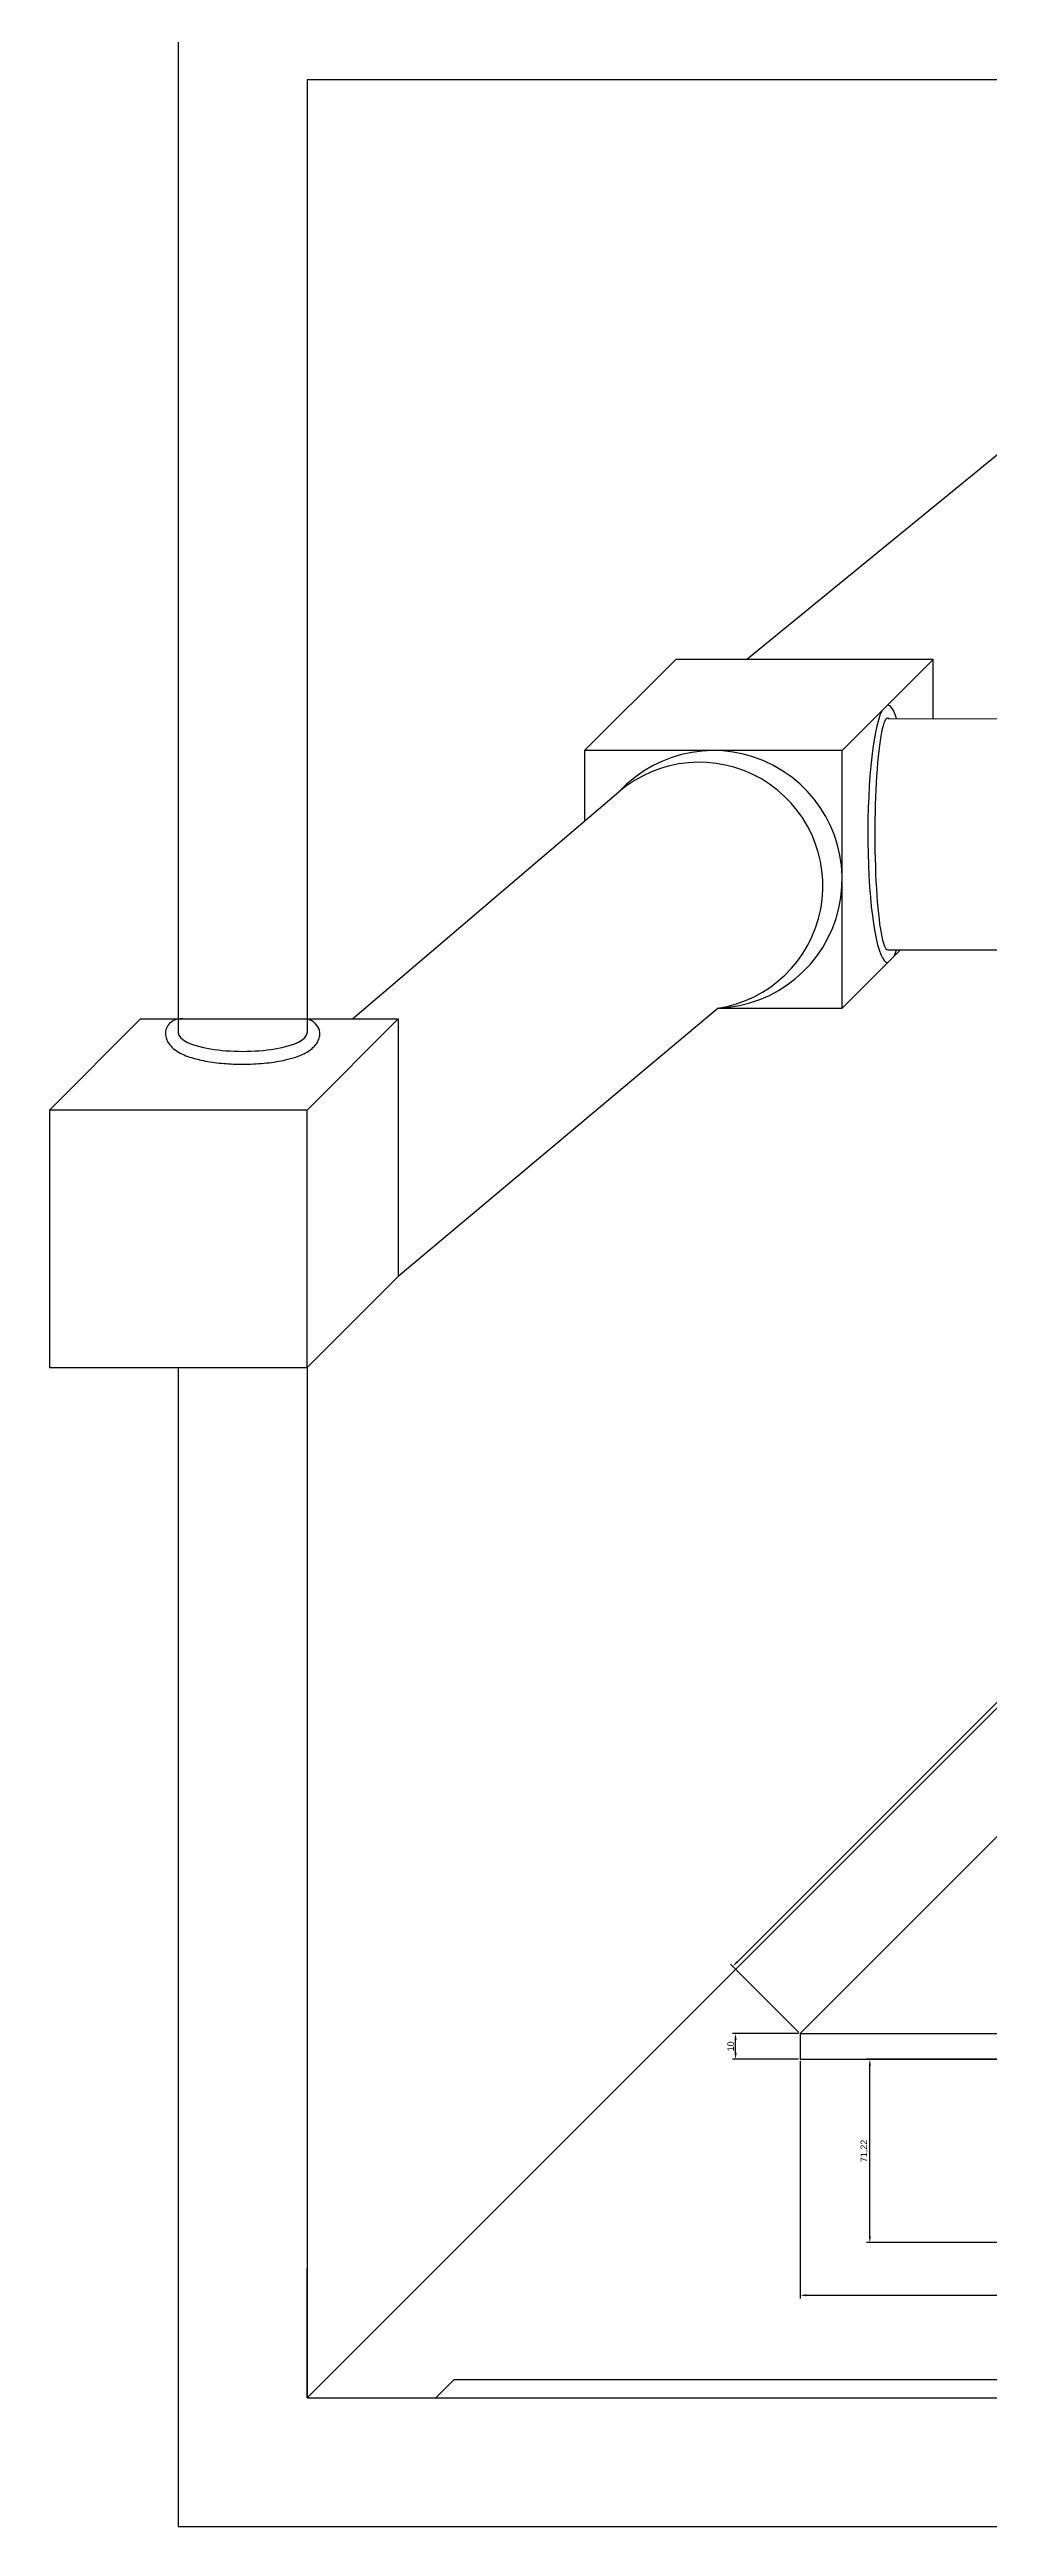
# Model space of a CAD drawing. Header units: millimetres. Extents: x 2208 to 8402, y 1291 to 9059.
# Drawn here: x 5507 to 5872, y 6080 to 7042 of the extents above; entities that cross this region are included whole.
import ezdxf

# ---------------------------------------------------------------- set-up
doc = ezdxf.new("R2010")
doc.units = ezdxf.units.MM
doc.layers.add('BASE', color=5, linetype='Continuous')
doc.layers.add('HOT PLATE', color=130, linetype='Continuous')
doc.layers.add('MOVING MOTOR', color=7, linetype='Continuous', true_color=0xfbe200)
doc.styles.get("Standard").update_dxf_attribs({"font": 'arial.ttf'})
doc.dimstyles.new('ISO-25', dxfattribs={"dimtxt": 2.5, "dimasz": 2.5, "dimexe": 1.25, "dimexo": 0.625, "dimtad": 1, "dimtxsty": 'Standard', "dimcen": 2.5, "dimadec": 0, "dimazin": 0, "dimtfac": 1, "dimtmove": 0, "dimatfit": 3, "dimfxl": 1, "dimarcsym": 0})

# ---------------------------------------------------------------- blocks, each defined once
blk = doc.blocks.new('*D27')
at = {"color": 0, "lineweight": -2, "transparency": 16777216}
for p, q in [((5877.88, 6261.83), (5824.36, 6261.83)), ((5825.61, 6193.11), (5825.61, 6259.33)), ((5877.88, 6190.61), (5824.36, 6190.61))]:
    blk.add_line(p, q, dxfattribs=at)
at = {"color": 0, "transparency": 16777216}
for points in [[(5825.19, 6259.33), (5826.02, 6259.33), (5825.61, 6261.83)], [(5825.19, 6193.11), (5826.02, 6193.11), (5825.61, 6190.61)]]:
    blk.add_solid(points, dxfattribs=at)
at = {"layer": 'Defpoints', "color": 0, "transparency": 16777216}
for p in [(5825.61, 6261.83), (5878.51, 6261.83), (5878.51, 6190.61)]:
    blk.add_point(p, dxfattribs=at)
at = {"color": 0, "transparency": 16777216, "insert": (5823.48, 6226.22), "char_height": 2.5, "attachment_point": 5, "rotation": 90}
blk.add_mtext('71,22', dxfattribs=at)
blk = doc.blocks.new('*D28')
at = {"color": 0, "lineweight": -2, "transparency": 16777216}
for p, q in [((5798.51, 6261.21), (5798.51, 6168.94)), ((6303.51, 6261.21), (6303.51, 6168.94)), ((5801.01, 6170.19), (6301.01, 6170.19))]:
    blk.add_line(p, q, dxfattribs=at)
at = {"color": 0, "transparency": 16777216}
for points in [[(5801.01, 6170.61), (5801.01, 6169.77), (5798.51, 6170.19)], [(6301.01, 6170.61), (6301.01, 6169.77), (6303.51, 6170.19)]]:
    blk.add_solid(points, dxfattribs=at)
at = {"layer": 'Defpoints', "color": 0, "transparency": 16777216}
for p in [(5798.51, 6261.83), (6303.51, 6261.83), (6303.51, 6170.19)]:
    blk.add_point(p, dxfattribs=at)
at = {"color": 0, "transparency": 16777216, "insert": (6051.01, 6172.09), "char_height": 2.5, "attachment_point": 5}
blk.add_mtext('505', dxfattribs=at)
blk = doc.blocks.new('*D29')
at = {"color": 0, "lineweight": -2, "transparency": 16777216}
for p, q in [((5797.88, 6271.83), (5772.22, 6271.83)), ((5797.88, 6261.83), (5772.22, 6261.83)), ((5773.47, 6264.33), (5773.47, 6269.33))]:
    blk.add_line(p, q, dxfattribs=at)
at = {"color": 0, "transparency": 16777216}
for points in [[(5773.05, 6269.33), (5773.88, 6269.33), (5773.47, 6271.83)], [(5773.05, 6264.33), (5773.88, 6264.33), (5773.47, 6261.83)]]:
    blk.add_solid(points, dxfattribs=at)
at = {"layer": 'Defpoints', "color": 0, "transparency": 16777216}
for p in [(5773.47, 6271.83), (5798.51, 6271.83), (5798.51, 6261.83)]:
    blk.add_point(p, dxfattribs=at)
at = {"color": 0, "transparency": 16777216, "insert": (5771.57, 6266.83), "char_height": 2.5, "attachment_point": 5, "rotation": 90}
blk.add_mtext('10', dxfattribs=at)
blk = doc.blocks.new('*D30')
at = {"color": 0, "lineweight": -2, "transparency": 16777216}
for p, q in [((5774.18, 6299.7), (6124.2, 6649.71)), ((6151.62, 6625.83), (6125.08, 6652.37)), ((5798.07, 6272.28), (5771.53, 6298.81))]:
    blk.add_line(p, q, dxfattribs=at)
at = {"color": 0, "transparency": 16777216}
for points in [[(6123.9, 6650.01), (6124.49, 6649.42), (6125.97, 6651.48)], [(5773.89, 6299.99), (5774.48, 6299.4), (5772.41, 6297.93)]]:
    blk.add_solid(points, dxfattribs=at)
at = {"layer": 'Defpoints', "color": 0, "transparency": 16777216}
for p in [(6125.97, 6651.48), (6152.06, 6625.39), (5798.51, 6271.83)]:
    blk.add_point(p, dxfattribs=at)
at = {"color": 0, "transparency": 16777216, "insert": (5947.85, 6476.05), "char_height": 2.5, "attachment_point": 5, "rotation": 45}
blk.add_mtext('500', dxfattribs=at)

msp = doc.modelspace()

# ---------------------------------------------------------------- linework, layer by layer
at = {"layer": 'BASE'}
for p, q in [((5607.087, 6130.412), (5960.641, 6483.966)), ((5607.087, 6130.412), (5607.087, 6180.412)), ((5657.087, 6130.412), (5664.158, 6137.483)), ((5664.158, 6137.483), (6507.087, 6137.483)), ((5607.087, 6130.412), (5657.087, 6130.412))]:
    msp.add_line(p, q, dxfattribs=at)
for points in [[(6557.087, 6562.369), (6557.087, 7080.412), (5557.087, 7080.412), (5557.087, 6660.412)], [(6507.087, 6660.742), (6507.087, 7030.412), (5607.087, 7030.412), (5607.087, 6660.412)], [(5557.087, 6530.412), (5557.087, 6080.412), (6557.087, 6080.412), (6557.087, 6450.412)], [(5607.087, 6530.412), (5607.087, 6130.412), (6507.087, 6130.412), (6507.087, 6450.412)]]:
    msp.add_lwpolyline(points, dxfattribs=at)
at = {"layer": 'HOT PLATE'}
for p, q in [((5798.508, 6271.834), (6010.641, 6483.966)), ((5798.508, 6271.834), (6298.508, 6271.834)), ((5798.508, 6271.834), (5798.508, 6261.834)), ((5798.508, 6261.834), (6303.508, 6261.834)), ((5798.508, 6261.834), (5798.508, 6261.834))]:
    msp.add_line(p, q, dxfattribs=at)
at = {"layer": 'MOVING MOTOR'}
for p, q in [((5777.688, 6805.313), (5930.641, 6930.423)), ((5714.873, 6769.958), (5750.228, 6805.313)), ((5850.228, 6805.313), (5750.228, 6805.313)), ((5814.873, 6769.958), (5850.228, 6805.313)), ((5850.228, 6782.379), (5850.228, 6805.313)), ((5832.627, 6782.384), (6167.124, 6782.291)), ((5714.873, 6769.958), (5714.873, 6742.581)), ((5814.873, 6769.958), (5714.873, 6769.958)), ((5814.873, 6669.958), (5814.873, 6769.958)), ((5624.765, 6665.768), (5728.189, 6753.933)), ((5814.873, 6669.958), (5837.551, 6692.636)), ((5832.551, 6692.636), (6167.124, 6692.636)), ((5507.087, 6630.412), (5542.442, 6665.768)), ((5542.442, 6665.768), (5642.442, 6665.768)), ((5607.087, 6630.412), (5642.442, 6665.768)), ((5766.718, 6669.992), (5642.442, 6565.768)), ((5642.442, 6665.768), (5642.442, 6565.768)), ((5766.495, 6669.958), (5814.873, 6669.958)), ((5507.087, 6630.412), (5507.087, 6530.412)), ((5607.087, 6630.412), (5507.087, 6630.412)), ((5607.087, 6530.412), (5607.087, 6630.412)), ((5642.442, 6565.768), (5607.087, 6530.412)), ((5507.087, 6530.412), (5607.087, 6530.412))]:
    msp.add_line(p, q, dxfattribs=at)
for centre, radius, start, end in [((5764.873, 6719.958), 50, 272.114822, 137.19563), ((5759.379, 6717.436), 48.009, 278.523046, 130.517411), ((5557.945, 6659.955), 5.876, 81.600665, 175.531283), ((5605.673, 6659.436), 6.488, 8.656054, 77.413328)]:
    msp.add_arc(centre, radius, start, end, dxfattribs=at)
for centre, major_axis, ratio, start_param, end_param in [((5832.551, 6737.636), (0, 50), 0.1544473, 6.5896583, 9.424778), ((5832.551, 6737.636), (0, 45), 0.1111111, 6.1773285, 9.424778), ((5832.551, 6737.636), (0, 50), 0.1544473, 5.8206988, 6.2831853), ((5832.551, 6737.636), (0, 50), 0.1544473, 3.4480657, 3.5926195), ((5582.087, 6660.412), (-25, 0), 0.2885524, 0, 3.1415927)]:
    msp.add_ellipse(centre, major_axis=major_axis, ratio=ratio, start_param=start_param, end_param=end_param, dxfattribs=at)
msp.add_open_spline([(5552.087, 6660.412), (5552.087, 6659.754), (5552.182, 6659.096), (5552.524, 6657.874), (5552.768, 6657.309), (5553.339, 6656.295), (5553.665, 6655.844), (5554.357, 6655.034), (5554.723, 6654.674), (5555.829, 6653.718), (5556.604, 6653.203), (5558.249, 6652.282), (5559.121, 6651.879), (5560.977, 6651.145), (5561.96, 6650.815), (5564.949, 6649.95), (5567.097, 6649.491), (5571.685, 6648.773), (5574.125, 6648.515), (5579.136, 6648.21), (5581.706, 6648.164), (5587.017, 6648.29), (5589.752, 6648.481), (5594.938, 6649.108), (5597.387, 6649.542), (5601.045, 6650.451), (5602.384, 6650.856), (5604.66, 6651.707), (5605.628, 6652.134), (5607.263, 6653.02), (5607.953, 6653.455), (5609.141, 6654.382), (5609.652, 6654.848), (5610.515, 6655.846), (5610.878, 6656.351), (5611.5, 6657.504), (5611.757, 6658.153), (5612.027, 6659.356), (5612.087, 6659.884), (5612.087, 6660.412)], degree=3, knots=[0, 0, 0, 0, 0.0805346, 0.0805346, 0.1610693, 0.1610693, 0.2416039, 0.2416039, 0.3221386, 0.3221386, 0.4761397, 0.4761397, 0.6301408, 0.6301408, 0.7841419, 0.7841419, 1.0736637, 1.0736637, 1.3631856, 1.3631856, 1.6527075, 1.6527075, 1.9674194, 1.9674194, 2.2821313, 2.2821313, 2.4841462, 2.4841462, 2.6522218, 2.6522218, 2.7871668, 2.7871668, 2.8971815, 2.8971815, 2.9870993, 2.9870993, 3.0770171, 3.0770171, 3.1415927, 3.1415927, 3.1415927, 3.1415927], dxfattribs=at)

# ---------------------------------------------------------------- dimensions: what is measured, and where the dimension line sits
dim = msp.add_aligned_dim(p1=(5798.508, 6271.834), p2=(6152.062, 6625.387), distance=36.904, dimstyle='ISO-25')
dim.commit()
dim.dimension.update_dxf_attribs({"geometry": '*D30', "text_midpoint": (5947.846, 6476.05)})
for base, p1, p2, picture, middle in [((5773.468, 6271.834), (5798.508, 6261.834), (5798.508, 6271.834), '*D29', (5771.567, 6266.834)), ((5825.60785, 6261.83373), (5878.50847, 6190.60874), (5878.50847, 6261.83373), '*D27', (5823.48046, 6226.22124))]:
    dim = msp.add_linear_dim(base=base, p1=p1, p2=p2, angle=90, dimstyle='ISO-25')
    dim.commit()
    dim.dimension.update_dxf_attribs({"geometry": picture, "text_midpoint": middle})
dim = msp.add_linear_dim(base=(6303.508, 6170.19), p1=(5798.508, 6261.834), p2=(6303.508, 6261.834), dimstyle='ISO-25')
dim.commit()
dim.dimension.update_dxf_attribs({"geometry": '*D28', "text_midpoint": (6051.008, 6172.092)})

doc.saveas('drawing.dxf')
